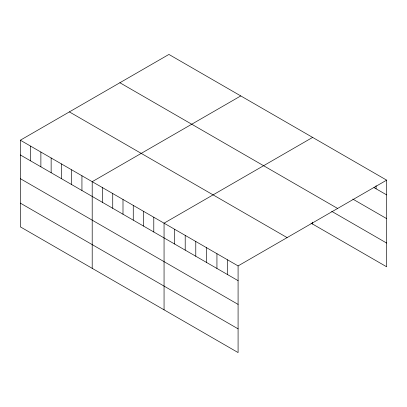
<?xml version="1.0" encoding="UTF-8"?>
<svg xmlns="http://www.w3.org/2000/svg" width="407" height="407" viewBox="0 0 407 407"><rect width="100%" height="100%" fill="white"/><g stroke="black" fill="none" stroke-linecap="round" stroke-linejoin="round"><path stroke-width="0.61" d="M20.35 140.206L238.085 265.913L238.085 352.564L20.35 226.857L20.35 140.206L168.915 54.436L386.65 180.143L386.65 266.794L310.999 223.117M240.766 95.92L92.201 181.69L92.201 268.34M312.622 137.403L164.057 223.173L164.057 309.824M238.085 265.913L386.65 180.143M373.957 187.566L386.65 194.892M352.808 199.079L386.65 218.62M119.887 82.738L337.622 208.45M331.654 211.314L386.65 243.065M69.378 111.9L287.113 237.612M20.35 154.955L238.085 280.662M20.35 178.683L238.085 304.39M20.35 203.129L238.085 328.841M376.073 185.714L376.073 188.787M312.622 222.181L312.622 224.054M227.513 259.808L227.513 274.557M216.936 253.703L216.936 268.452M206.359 247.598L206.359 262.347M195.782 241.493L195.782 256.242M185.205 235.383L185.205 250.132M174.634 229.278L174.634 244.027M153.79 217.246L153.79 231.995M143.529 211.319L143.529 226.068M133.262 205.398L133.262 220.141M122.995 199.471L122.995 214.219M112.734 193.544L112.734 208.292M102.467 187.617L102.467 202.365M81.939 175.763L81.939 190.512M71.673 169.836L71.673 184.585M61.411 163.909L61.411 178.658M51.145 157.987L51.145 172.731M40.878 152.06L40.878 166.809M30.617 146.133L30.617 160.882"/></g></svg>
